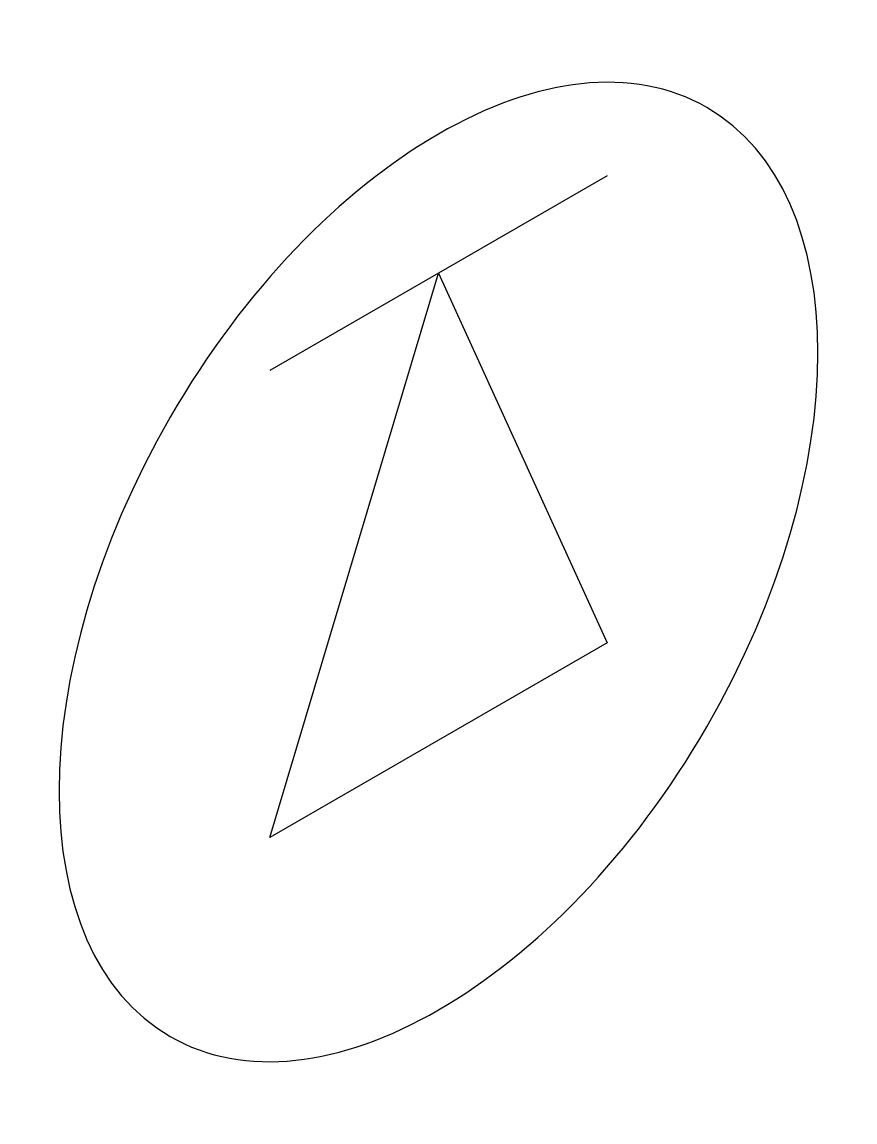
# Model space of a CAD drawing. Header units: millimetres. Extents: x -9942.918 to -9942.491, y -24.851 to -24.286.
import ezdxf

# ---------------------------------------------------------------- set-up
doc = ezdxf.new("R2010")
doc.units = ezdxf.units.MM
doc.layers.add('Tub_iso_válvulas', color=2, linetype='Continuous')

msp = doc.modelspace()

# ---------------------------------------------------------------- linework, layer by layer
at = {"layer": 'Tub_iso_válvulas'}
for p, q in [((-9942.61784, -24.36497), (-9942.79105, -24.46497)), ((-9942.79105, -24.70497), (-9942.70444, -24.41497)), ((-9942.70444, -24.41497), (-9942.61784, -24.60497)), ((-9942.61784, -24.60497), (-9942.79105, -24.70497))]:
    msp.add_line(p, q, dxfattribs=at)
at = {"layer": 'Tub_iso_válvulas', "color": 1, "extrusion": (0, 0, -1)}
msp.add_ellipse((-9942.70444, -24.56852), major_axis=(-0.13778, -0.23865), ratio=0.57735, dxfattribs=at)

doc.saveas('drawing.dxf')
